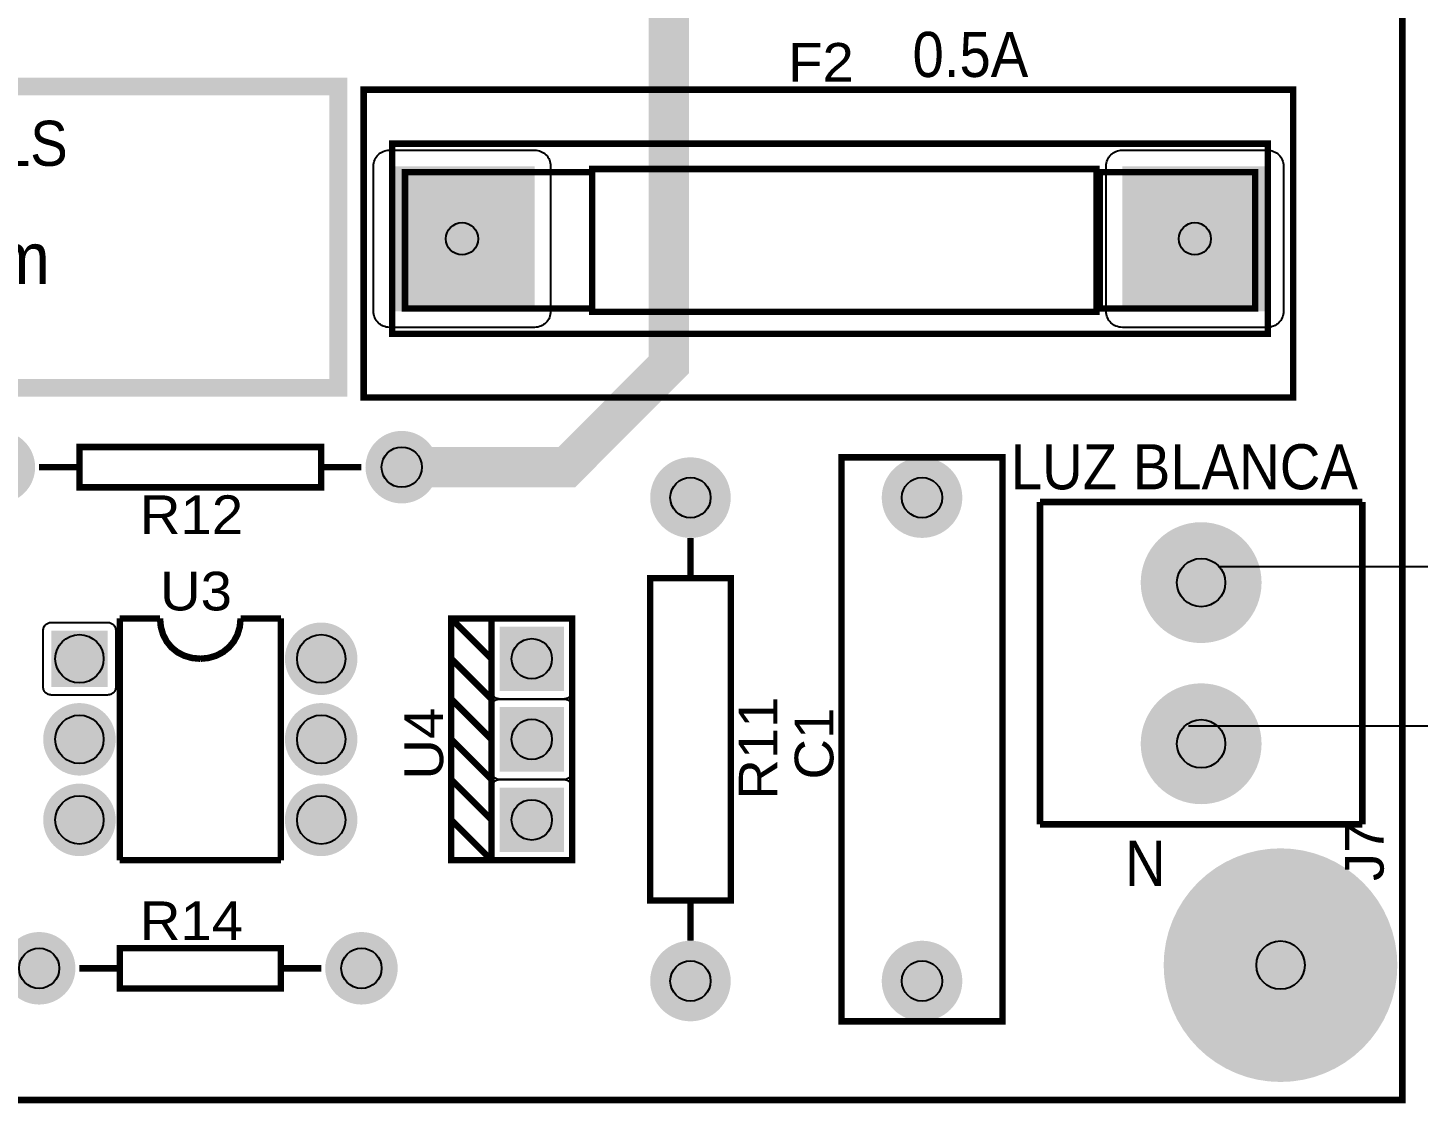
# Model space of a CAD drawing. Header units: inches. Extents: x 0 to 35.7, y 0 to 20.7.
# Drawn here: x 24.823 to 27.556, y 8.006 to 10.121 of the extents above; entities that cross this region are included whole.
import ezdxf

# ---------------------------------------------------------------- set-up
doc = ezdxf.new("R2010")
doc.units = ezdxf.units.IN
doc.header["$MEASUREMENT"] = 0
doc.layers.add('BLK_12AWG', color=7, linetype='Continuous')
doc.styles.get("Standard").update_dxf_attribs({"font": 'arial.ttf'})

# ---------------------------------------------------------------- blocks, each defined once
blk = doc.blocks.new('EPAD')
at = {"const_width": 0.5}
blk.add_lwpolyline([(-0.25, 0, 1), (0.25, 0, 1)], format="xyb", close=True, dxfattribs=at)
blk = doc.blocks.new('RPAD')
blk.add_trace([(-0.5, -0.5), (-0.5, 0.5), (0.5, -0.5), (0.5, 0.5)])
blk = doc.blocks.new('TarjetaCBA2')
for points, const_width in [([(130.5116, 98.0071), (136.4266, 98.0071), (136.4266, 103.2848), (130.5116, 103.2848), (130.5116, 98.0071)], 0.008), ([(130.5116, 98.0071), (136.4266, 98.0071), (136.4266, 103.2848), (130.5116, 103.2848), (130.5116, 98.0071)], 0.008), ([(130.5116, 98.0071), (136.4266, 98.0071), (136.4266, 103.2848), (130.5116, 103.2848), (130.5116, 98.0071)], 0.008), ([(135.1848, 98.7926), (135.3895, 98.7926), (135.5162, 98.9194), (135.5162, 99.4), (135.5431, 99.4268)], 0.05), ([(133.9565, 98.8911), (135.1061, 98.8911), (135.1061, 99.2651), (133.9565, 99.2651), (133.9565, 98.8911)], 0.022), ([(133.9565, 98.8911), (135.1061, 98.8911), (135.1061, 99.2651), (133.9565, 99.2651), (133.9565, 98.8911)], 0.022), ([(133.9565, 98.8911), (135.1061, 98.8911), (135.1061, 99.2651), (133.9565, 99.2651), (133.9565, 98.8911)], 0.022), ([(135.1376, 98.8792), (136.2911, 98.8792), (136.2911, 99.2611), (135.1376, 99.2611), (135.1376, 98.8792)], 0.008), ([(135.1376, 98.8792), (136.2911, 98.8792), (136.2911, 99.2611), (135.1376, 99.2611), (135.1376, 98.8792)], 0.008), ([(135.1376, 98.8792), (136.2911, 98.8792), (136.2911, 99.2611), (135.1376, 99.2611), (135.1376, 98.8792)], 0.008), ([(135.173, 98.958), (136.2596, 98.958), (136.2596, 99.1942), (135.173, 99.1942), (135.173, 98.958)], 0.008), ([(135.173, 98.958), (136.2596, 98.958), (136.2596, 99.1942), (135.173, 99.1942), (135.173, 98.958)], 0.008), ([(135.173, 98.958), (136.2596, 98.958), (136.2596, 99.1942), (135.173, 99.1942), (135.173, 98.958)], 0.008), ([(135.1888, 98.9895), (135.421, 98.9895), (135.421, 99.1588), (135.1888, 99.1588), (135.1888, 98.9895)], 0.008), ([(135.1888, 98.9895), (135.421, 98.9895), (135.421, 99.1588), (135.1888, 99.1588), (135.1888, 98.9895)], 0.008), ([(135.1888, 98.9895), (135.421, 98.9895), (135.421, 99.1588), (135.1888, 99.1588), (135.1888, 98.9895)], 0.008), ([(135.421, 98.9855), (136.047, 98.9855), (136.047, 99.1627), (135.421, 99.1627), (135.421, 98.9855)], 0.008), ([(135.421, 98.9855), (136.047, 98.9855), (136.047, 99.1627), (135.421, 99.1627), (135.421, 98.9855)], 0.008), ([(135.421, 98.9855), (136.047, 98.9855), (136.047, 99.1627), (135.421, 99.1627), (135.421, 98.9855)], 0.008), ([(136.051, 98.9895), (136.2439, 98.9895), (136.2439, 99.1588), (136.051, 99.1588), (136.051, 98.9895)], 0.008), ([(136.051, 98.9895), (136.2439, 98.9895), (136.2439, 99.1588), (136.051, 99.1588), (136.051, 98.9895)], 0.008), ([(136.051, 98.9895), (136.2439, 98.9895), (136.2439, 99.1588), (136.051, 99.1588), (136.051, 98.9895)], 0.008), ([(134.7848, 98.7676), (135.0848, 98.7676), (135.0848, 98.8176), (134.7848, 98.8176), (134.7848, 98.7676)], 0.008), ([(134.7848, 98.7676), (135.0848, 98.7676), (135.0848, 98.8176), (134.7848, 98.8176), (134.7848, 98.7676)], 0.008), ([(134.7848, 98.7676), (135.0848, 98.7676), (135.0848, 98.8176), (134.7848, 98.8176), (134.7848, 98.7676)], 0.008), ([(135.7305, 98.1048), (135.9305, 98.1048), (135.9305, 98.8048), (135.7305, 98.8048), (135.7305, 98.1048)], 0.008), ([(135.7305, 98.1048), (135.9305, 98.1048), (135.9305, 98.8048), (135.7305, 98.8048), (135.7305, 98.1048)], 0.008), ([(135.7305, 98.1048), (135.9305, 98.1048), (135.9305, 98.8048), (135.7305, 98.8048), (135.7305, 98.1048)], 0.008), ([(134.7848, 98.7926), (134.7348, 98.7926)], 0.008), ([(134.7848, 98.7926), (134.7348, 98.7926)], 0.008), ([(134.7848, 98.7926), (134.7348, 98.7926)], 0.008), ([(135.1348, 98.7926), (135.0848, 98.7926)], 0.008), ([(135.1348, 98.7926), (135.0848, 98.7926)], 0.008), ([(135.1348, 98.7926), (135.0848, 98.7926)], 0.008), ([(136.3769, 98.7493), (135.9769, 98.7493)], 0.008), ([(135.9769, 98.7493), (135.9769, 98.3493)], 0.008), ([(136.3769, 98.7493), (135.9769, 98.7493)], 0.008), ([(135.9769, 98.7493), (135.9769, 98.3493)], 0.008), ([(136.3769, 98.7493), (135.9769, 98.7493)], 0.008), ([(135.9769, 98.7493), (135.9769, 98.3493)], 0.008), ([(136.3769, 98.7493), (136.3769, 98.3493)], 0.008), ([(136.3769, 98.7493), (136.3769, 98.3493)], 0.008), ([(136.3769, 98.7493), (136.3769, 98.3493)], 0.008), ([(135.5431, 98.7048), (135.5431, 98.6548)], 0.008), ([(135.5431, 98.7048), (135.5431, 98.6548)], 0.008), ([(135.5431, 98.7048), (135.5431, 98.6548)], 0.008), ([(135.4931, 98.2548), (135.5931, 98.2548), (135.5931, 98.6548), (135.4931, 98.6548), (135.4931, 98.2548)], 0.008), ([(135.4931, 98.2548), (135.5931, 98.2548), (135.5931, 98.6548), (135.4931, 98.6548), (135.4931, 98.2548)], 0.008), ([(135.4931, 98.2548), (135.5931, 98.2548), (135.5931, 98.6548), (135.4931, 98.6548), (135.4931, 98.2548)], 0.008), ([(134.8348, 98.6048), (134.8848, 98.6048)], 0.008), ([(134.8348, 98.6048), (134.8348, 98.3048)], 0.008), ([(134.8348, 98.6048), (134.8848, 98.6048)], 0.008), ([(134.8348, 98.6048), (134.8348, 98.3048)], 0.008), ([(134.8348, 98.6048), (134.8848, 98.6048)], 0.008), ([(134.8348, 98.6048), (134.8348, 98.3048)], 0.008), ([(134.9348, 98.5548), (134.9243, 98.5558), (134.9148, 98.5586), (134.9063, 98.563), (134.8989, 98.569), (134.893, 98.5763), (134.8886, 98.5848), (134.8858, 98.5944), (134.8848, 98.6048)], 0.008), ([(134.9348, 98.5548), (134.9243, 98.5558), (134.9148, 98.5586), (134.9063, 98.563), (134.8989, 98.569), (134.893, 98.5763), (134.8886, 98.5848), (134.8858, 98.5944), (134.8848, 98.6048)], 0.008), ([(134.9348, 98.5548), (134.9243, 98.5558), (134.9148, 98.5586), (134.9063, 98.563), (134.8989, 98.569), (134.893, 98.5763), (134.8886, 98.5848), (134.8858, 98.5944), (134.8848, 98.6048)], 0.008), ([(134.9348, 98.5548), (134.945, 98.5558), (134.9544, 98.5586), (134.9629, 98.563), (134.9703, 98.569), (134.9764, 98.5763), (134.9809, 98.5848), (134.9838, 98.5944), (134.9848, 98.6048)], 0.008), ([(134.9348, 98.5548), (134.945, 98.5558), (134.9544, 98.5586), (134.9629, 98.563), (134.9703, 98.569), (134.9764, 98.5763), (134.9809, 98.5848), (134.9838, 98.5944), (134.9848, 98.6048)], 0.008), ([(134.9348, 98.5548), (134.945, 98.5558), (134.9544, 98.5586), (134.9629, 98.563), (134.9703, 98.569), (134.9764, 98.5763), (134.9809, 98.5848), (134.9838, 98.5944), (134.9848, 98.6048)], 0.008), ([(134.9848, 98.6048), (135.0348, 98.6048)], 0.008), ([(134.9848, 98.6048), (135.0348, 98.6048)], 0.008), ([(134.9848, 98.6048), (135.0348, 98.6048)], 0.008), ([(135.0348, 98.6048), (135.0348, 98.3048)], 0.008), ([(135.0348, 98.6048), (135.0348, 98.3048)], 0.008), ([(135.0348, 98.6048), (135.0348, 98.3048)], 0.008), ([(135.2962, 98.3048), (135.3962, 98.3048), (135.3962, 98.6048), (135.2962, 98.6048), (135.2962, 98.3048), (135.2462, 98.3048), (135.2462, 98.6048), (135.2962, 98.6048)], 0.008), ([(135.2962, 98.5548), (135.2462, 98.6048)], 0.008), ([(135.2962, 98.3048), (135.3962, 98.3048), (135.3962, 98.6048), (135.2962, 98.6048), (135.2962, 98.3048), (135.2462, 98.3048), (135.2462, 98.6048), (135.2962, 98.6048)], 0.008), ([(135.2962, 98.5548), (135.2462, 98.6048)], 0.008), ([(135.2962, 98.3048), (135.3962, 98.3048), (135.3962, 98.6048), (135.2962, 98.6048), (135.2962, 98.3048), (135.2462, 98.3048), (135.2462, 98.6048), (135.2962, 98.6048)], 0.008), ([(135.2962, 98.5548), (135.2462, 98.6048)], 0.008), ([(135.2962, 98.5048), (135.2462, 98.5548)], 0.008), ([(135.2962, 98.5048), (135.2462, 98.5548)], 0.008), ([(135.2962, 98.5048), (135.2462, 98.5548)], 0.008), ([(135.2962, 98.4548), (135.2462, 98.5048)], 0.008), ([(135.2962, 98.4548), (135.2462, 98.5048)], 0.008), ([(135.2962, 98.4548), (135.2462, 98.5048)], 0.008), ([(135.2962, 98.4048), (135.2462, 98.4548)], 0.008), ([(135.2962, 98.4048), (135.2462, 98.4548)], 0.008), ([(135.2962, 98.4048), (135.2462, 98.4548)], 0.008), ([(135.2962, 98.3548), (135.2462, 98.4048)], 0.008), ([(135.2962, 98.3548), (135.2462, 98.4048)], 0.008), ([(135.2962, 98.3548), (135.2462, 98.4048)], 0.008), ([(135.2962, 98.3048), (135.2462, 98.3548)], 0.008), ([(135.2962, 98.3048), (135.2462, 98.3548)], 0.008), ([(135.2962, 98.3048), (135.2462, 98.3548)], 0.008), ([(136.3769, 98.3493), (135.9769, 98.3493)], 0.008), ([(136.3769, 98.3493), (135.9769, 98.3493)], 0.008), ([(136.3769, 98.3493), (135.9769, 98.3493)], 0.008), ([(134.8348, 98.3048), (135.0348, 98.3048)], 0.008), ([(134.8348, 98.3048), (135.0348, 98.3048)], 0.008), ([(134.8348, 98.3048), (135.0348, 98.3048)], 0.008), ([(135.5431, 98.2548), (135.5431, 98.2048)], 0.008), ([(135.5431, 98.2548), (135.5431, 98.2048)], 0.008), ([(135.5431, 98.2548), (135.5431, 98.2048)], 0.008), ([(134.8348, 98.1456), (135.0348, 98.1456), (135.0348, 98.1956), (134.8348, 98.1956), (134.8348, 98.1456)], 0.008), ([(134.8348, 98.1456), (135.0348, 98.1456), (135.0348, 98.1956), (134.8348, 98.1956), (134.8348, 98.1456)], 0.008), ([(134.8348, 98.1456), (135.0348, 98.1456), (135.0348, 98.1956), (134.8348, 98.1956), (134.8348, 98.1456)], 0.008), ([(134.7848, 98.1706), (134.8348, 98.1706)], 0.008), ([(134.7848, 98.1706), (134.8348, 98.1706)], 0.008), ([(134.7848, 98.1706), (134.8348, 98.1706)], 0.008), ([(135.0348, 98.1706), (135.0848, 98.1706)], 0.008), ([(135.0348, 98.1706), (135.0848, 98.1706)], 0.008), ([(135.0348, 98.1706), (135.0848, 98.1706)], 0.008)]:
    blk.add_lwpolyline(points, dxfattribs=dict(const_width=const_width))
for points in [[(135.1696, 99.1861), (135.3496, 99.1861), (135.3517, 99.186), (135.3537, 99.1857), (135.3556, 99.1852), (135.3575, 99.1846), (135.3592, 99.1837), (135.3609, 99.1827), (135.3624, 99.1816), (135.3638, 99.1803), (135.3651, 99.1789), (135.3663, 99.1774), (135.3672, 99.1757), (135.3681, 99.174), (135.3687, 99.1721), (135.3692, 99.1702), (135.3695, 99.1682), (135.3696, 99.1661), (135.3696, 98.9861), (135.3695, 98.984), (135.3692, 98.982), (135.3687, 98.9801), (135.3681, 98.9782), (135.3672, 98.9765), (135.3663, 98.9748), (135.3651, 98.9733), (135.3638, 98.9719), (135.3624, 98.9706), (135.3609, 98.9695), (135.3592, 98.9685), (135.3575, 98.9676), (135.3556, 98.967), (135.3537, 98.9665), (135.3517, 98.9662), (135.3496, 98.9661), (135.1696, 98.9661), (135.1675, 98.9662), (135.1655, 98.9665), (135.1636, 98.967), (135.1617, 98.9676), (135.16, 98.9685), (135.1583, 98.9695), (135.1568, 98.9706), (135.1554, 98.9719), (135.1541, 98.9733), (135.153, 98.9748), (135.152, 98.9765), (135.1512, 98.9782), (135.1505, 98.9801), (135.15, 98.982), (135.1497, 98.984), (135.1496, 98.9861), (135.1496, 99.1661), (135.1497, 99.1682), (135.15, 99.1702), (135.1505, 99.1721), (135.1512, 99.174), (135.152, 99.1757), (135.153, 99.1774), (135.1541, 99.1789), (135.1554, 99.1803), (135.1568, 99.1816), (135.1583, 99.1827), (135.16, 99.1837), (135.1617, 99.1846), (135.1636, 99.1852), (135.1655, 99.1857), (135.1675, 99.186), (135.1696, 99.1861)], [(136.0791, 99.1861), (136.2591, 99.1861), (136.2611, 99.186), (136.2632, 99.1857), (136.2651, 99.1852), (136.2669, 99.1846), (136.2687, 99.1837), (136.2703, 99.1827), (136.2719, 99.1816), (136.2733, 99.1803), (136.2746, 99.1789), (136.2757, 99.1774), (136.2767, 99.1757), (136.2775, 99.174), (136.2782, 99.1721), (136.2787, 99.1702), (136.279, 99.1682), (136.2791, 99.1661), (136.2791, 98.9861), (136.279, 98.984), (136.2787, 98.982), (136.2782, 98.9801), (136.2775, 98.9782), (136.2767, 98.9765), (136.2757, 98.9748), (136.2746, 98.9733), (136.2733, 98.9719), (136.2719, 98.9706), (136.2703, 98.9695), (136.2687, 98.9685), (136.2669, 98.9676), (136.2651, 98.967), (136.2632, 98.9665), (136.2611, 98.9662), (136.2591, 98.9661), (136.0791, 98.9661), (136.077, 98.9662), (136.075, 98.9665), (136.073, 98.967), (136.0712, 98.9676), (136.0694, 98.9685), (136.0678, 98.9695), (136.0663, 98.9706), (136.0649, 98.9719), (136.0636, 98.9733), (136.0624, 98.9748), (136.0614, 98.9765), (136.0606, 98.9782), (136.06, 98.9801), (136.0595, 98.982), (136.0592, 98.984), (136.0591, 98.9861), (136.0591, 99.1661), (136.0592, 99.1682), (136.0595, 99.1702), (136.06, 99.1721), (136.0606, 99.174), (136.0614, 99.1757), (136.0624, 99.1774), (136.0636, 99.1789), (136.0649, 99.1803), (136.0663, 99.1816), (136.0678, 99.1827), (136.0694, 99.1837), (136.0712, 99.1846), (136.073, 99.1852), (136.075, 99.1857), (136.077, 99.186), (136.0791, 99.1861)], [(134.8298, 98.5898), (134.8298, 98.5198), (134.8298, 98.5188), (134.8296, 98.5178), (134.8294, 98.5168), (134.829, 98.5159), (134.8286, 98.515), (134.8281, 98.5142), (134.8276, 98.5134), (134.8269, 98.5127), (134.8262, 98.5121), (134.8255, 98.5115), (134.8246, 98.511), (134.8238, 98.5106), (134.8228, 98.5103), (134.8219, 98.51), (134.8209, 98.5099), (134.8198, 98.5098), (134.7498, 98.5098), (134.7488, 98.5099), (134.7478, 98.51), (134.7468, 98.5103), (134.7459, 98.5106), (134.745, 98.511), (134.7442, 98.5115), (134.7434, 98.5121), (134.7427, 98.5127), (134.7421, 98.5134), (134.7415, 98.5142), (134.741, 98.515), (134.7406, 98.5159), (134.7403, 98.5168), (134.74, 98.5178), (134.7399, 98.5188), (134.7398, 98.5198), (134.7398, 98.5898), (134.7399, 98.5909), (134.74, 98.5919), (134.7403, 98.5929), (134.7406, 98.5938), (134.741, 98.5947), (134.7415, 98.5955), (134.7421, 98.5962), (134.7427, 98.5969), (134.7434, 98.5976), (134.7442, 98.5982), (134.745, 98.5987), (134.7459, 98.5991), (134.7468, 98.5994), (134.7478, 98.5996), (134.7488, 98.5998), (134.7498, 98.5998), (134.8198, 98.5998), (134.8209, 98.5998), (134.8219, 98.5996), (134.8228, 98.5994), (134.8238, 98.5991), (134.8246, 98.5987), (134.8255, 98.5982), (134.8262, 98.5976), (134.8269, 98.5969), (134.8276, 98.5962), (134.8281, 98.5955), (134.8286, 98.5947), (134.829, 98.5938), (134.8294, 98.5929), (134.8296, 98.5919), (134.8298, 98.5909), (134.8298, 98.5898)], [(135.2962, 98.5148), (135.2962, 98.5948), (135.2963, 98.5959), (135.2964, 98.5969), (135.2967, 98.5979), (135.297, 98.5988), (135.2974, 98.5997), (135.2979, 98.6005), (135.2985, 98.6012), (135.2991, 98.6019), (135.2998, 98.6026), (135.3006, 98.6032), (135.3014, 98.6037), (135.3023, 98.6041), (135.3032, 98.6044), (135.3042, 98.6046), (135.3052, 98.6048), (135.3062, 98.6048), (135.3862, 98.6048), (135.3873, 98.6048), (135.3883, 98.6046), (135.3892, 98.6044), (135.3902, 98.6041), (135.391, 98.6037), (135.3919, 98.6032), (135.3926, 98.6026), (135.3933, 98.6019), (135.394, 98.6012), (135.3946, 98.6005), (135.395, 98.5997), (135.3955, 98.5988), (135.3958, 98.5979), (135.396, 98.5969), (135.3962, 98.5959), (135.3962, 98.5948), (135.3962, 98.5148), (135.3962, 98.5138), (135.396, 98.5128), (135.3958, 98.5118), (135.3955, 98.5109), (135.395, 98.51), (135.3946, 98.5092), (135.394, 98.5084), (135.3933, 98.5077), (135.3926, 98.5071), (135.3919, 98.5065), (135.391, 98.506), (135.3902, 98.5056), (135.3892, 98.5053), (135.3883, 98.505), (135.3873, 98.5049), (135.3862, 98.5048), (135.3062, 98.5048), (135.3052, 98.5049), (135.3042, 98.505), (135.3032, 98.5053), (135.3023, 98.5056), (135.3014, 98.506), (135.3006, 98.5065), (135.2998, 98.5071), (135.2991, 98.5077), (135.2985, 98.5084), (135.2979, 98.5092), (135.2974, 98.51), (135.297, 98.5109), (135.2967, 98.5118), (135.2964, 98.5128), (135.2963, 98.5138), (135.2962, 98.5148)], [(135.2962, 98.4148), (135.2962, 98.4948), (135.2963, 98.4959), (135.2964, 98.4969), (135.2967, 98.4979), (135.297, 98.4988), (135.2974, 98.4997), (135.2979, 98.5005), (135.2985, 98.5012), (135.2991, 98.5019), (135.2998, 98.5026), (135.3006, 98.5032), (135.3014, 98.5037), (135.3023, 98.5041), (135.3032, 98.5044), (135.3042, 98.5046), (135.3052, 98.5048), (135.3062, 98.5048), (135.3862, 98.5048), (135.3873, 98.5048), (135.3883, 98.5046), (135.3892, 98.5044), (135.3902, 98.5041), (135.391, 98.5037), (135.3919, 98.5032), (135.3926, 98.5026), (135.3933, 98.5019), (135.394, 98.5012), (135.3946, 98.5005), (135.395, 98.4997), (135.3955, 98.4988), (135.3958, 98.4979), (135.396, 98.4969), (135.3962, 98.4959), (135.3962, 98.4948), (135.3962, 98.4148), (135.3962, 98.4138), (135.396, 98.4128), (135.3958, 98.4118), (135.3955, 98.4109), (135.395, 98.41), (135.3946, 98.4092), (135.394, 98.4084), (135.3933, 98.4077), (135.3926, 98.4071), (135.3919, 98.4065), (135.391, 98.406), (135.3902, 98.4056), (135.3892, 98.4053), (135.3883, 98.405), (135.3873, 98.4049), (135.3862, 98.4048), (135.3062, 98.4048), (135.3052, 98.4049), (135.3042, 98.405), (135.3032, 98.4053), (135.3023, 98.4056), (135.3014, 98.406), (135.3006, 98.4065), (135.2998, 98.4071), (135.2991, 98.4077), (135.2985, 98.4084), (135.2979, 98.4092), (135.2974, 98.41), (135.297, 98.4109), (135.2967, 98.4118), (135.2964, 98.4128), (135.2963, 98.4138), (135.2962, 98.4148)], [(135.2962, 98.3148), (135.2962, 98.3948), (135.2963, 98.3959), (135.2964, 98.3969), (135.2967, 98.3979), (135.297, 98.3988), (135.2974, 98.3997), (135.2979, 98.4005), (135.2985, 98.4012), (135.2991, 98.4019), (135.2998, 98.4026), (135.3006, 98.4032), (135.3014, 98.4037), (135.3023, 98.4041), (135.3032, 98.4044), (135.3042, 98.4046), (135.3052, 98.4048), (135.3062, 98.4048), (135.3862, 98.4048), (135.3873, 98.4048), (135.3883, 98.4046), (135.3892, 98.4044), (135.3902, 98.4041), (135.391, 98.4037), (135.3919, 98.4032), (135.3926, 98.4026), (135.3933, 98.4019), (135.394, 98.4012), (135.3946, 98.4005), (135.395, 98.3997), (135.3955, 98.3988), (135.3958, 98.3979), (135.396, 98.3969), (135.3962, 98.3959), (135.3962, 98.3948), (135.3962, 98.3148), (135.3962, 98.3138), (135.396, 98.3128), (135.3958, 98.3118), (135.3955, 98.3109), (135.395, 98.31), (135.3946, 98.3092), (135.394, 98.3084), (135.3933, 98.3077), (135.3926, 98.3071), (135.3919, 98.3065), (135.391, 98.306), (135.3902, 98.3056), (135.3892, 98.3053), (135.3883, 98.305), (135.3873, 98.3049), (135.3862, 98.3048), (135.3062, 98.3048), (135.3052, 98.3049), (135.3042, 98.305), (135.3032, 98.3053), (135.3023, 98.3056), (135.3014, 98.306), (135.3006, 98.3065), (135.2998, 98.3071), (135.2991, 98.3077), (135.2985, 98.3084), (135.2979, 98.3092), (135.2974, 98.31), (135.297, 98.3109), (135.2967, 98.3118), (135.2964, 98.3128), (135.2963, 98.3138), (135.2962, 98.3148)]]:
    blk.add_lwpolyline(points, close=True)
for centre, radius in [((135.2596, 99.0761), 0.02), ((136.1691, 99.0761), 0.02), ((135.1848, 98.7926), 0.025), ((135.5431, 98.7548), 0.025), ((135.8305, 98.7548), 0.025), ((136.1769, 98.6493), 0.03), ((134.7848, 98.5548), 0.03), ((135.0848, 98.5548), 0.03), ((135.3462, 98.5548), 0.025), ((134.7848, 98.4548), 0.03), ((135.0848, 98.4548), 0.03), ((135.3462, 98.4548), 0.025), ((136.1769, 98.4493), 0.03), ((134.7848, 98.3548), 0.03), ((135.0848, 98.3548), 0.03), ((135.3462, 98.3548), 0.025), ((136.2754, 98.1745), 0.03), ((134.7348, 98.1706), 0.025), ((135.1348, 98.1706), 0.025), ((135.5431, 98.1548), 0.025), ((135.8305, 98.1548), 0.025)]:
    blk.add_circle(centre, radius)
for name, p, xscale, yscale in [('RPAD', (135.2596, 99.0761), 0.18, 0.18), ('RPAD', (136.1691, 99.0761), 0.18, 0.18), ('EPAD', (134.6848, 98.7926), 0.09, 0.09), ('EPAD', (135.1848, 98.7926), 0.09, 0.09), ('EPAD', (135.1848, 98.7926), 0.07, 0.07), ('EPAD', (135.5431, 98.7548), 0.1, 0.1), ('EPAD', (135.5431, 98.7548), 0.08, 0.08), ('EPAD', (135.8305, 98.7548), 0.1, 0.1), ('EPAD', (135.8305, 98.7548), 0.08, 0.08), ('EPAD', (136.1769, 98.6493), 0.15, 0.15), ('EPAD', (136.1769, 98.6493), 0.12, 0.12), ('EPAD', (135.0848, 98.5548), 0.09, 0.09), ('EPAD', (135.0848, 98.5548), 0.07, 0.07), ('EPAD', (136.1769, 98.4493), 0.15, 0.15), ('EPAD', (134.7848, 98.4548), 0.09, 0.09), ('EPAD', (135.0848, 98.4548), 0.09, 0.09), ('EPAD', (136.1769, 98.4493), 0.12, 0.12), ('EPAD', (134.7848, 98.4548), 0.07, 0.07), ('EPAD', (135.0848, 98.4548), 0.07, 0.07), ('EPAD', (134.7848, 98.3548), 0.09, 0.09), ('EPAD', (135.0848, 98.3548), 0.09, 0.09), ('EPAD', (134.7848, 98.3548), 0.07, 0.07), ('EPAD', (135.0848, 98.3548), 0.07, 0.07), ('EPAD', (136.2754, 98.1745), 0.29, 0.29), ('EPAD', (136.2754, 98.1745), 0.25, 0.25), ('EPAD', (134.7348, 98.1706), 0.09, 0.09), ('EPAD', (134.7348, 98.1706), 0.07, 0.07), ('EPAD', (135.1348, 98.1706), 0.09, 0.09), ('EPAD', (135.1348, 98.1706), 0.07, 0.07), ('EPAD', (135.5431, 98.1548), 0.1, 0.1), ('EPAD', (135.8305, 98.1548), 0.1, 0.1), ('EPAD', (135.5431, 98.1548), 0.08, 0.08), ('EPAD', (135.8305, 98.1548), 0.08, 0.08)]:
    blk.add_blockref(name, p, dxfattribs=dict(xscale=xscale, yscale=yscale))
for p, xscale, yscale, rotation in [((134.7848, 98.5548), 0.07, 0.07, 270), ((135.3462, 98.5548), 0.08, 0.08, 90), ((135.3462, 98.4548), 0.08, 0.08, 90), ((135.3462, 98.3548), 0.08, 0.08, 90)]:
    blk.add_blockref('RPAD', p, dxfattribs=dict(xscale=xscale, yscale=yscale, rotation=rotation))
for s, height, width, p in [('0.5A', 0.056, 0.892857, (135.8187, 99.2769)), ('0.5A', 0.056, 0.892857, (135.8187, 99.2769)), ('0.5A', 0.056, 0.892857, (135.8187, 99.2769)), ('F2', 0.048, 1.041667, (135.6643, 99.2711)), ('F2', 0.048, 1.041667, (135.6643, 99.2711)), ('F2', 0.048, 1.041667, (135.6643, 99.2711)), ('DIELEC-CBA2TELS', 0.056, 0.892857, (134.1376, 99.1666)), ('DIELEC-CBA2TELS', 0.056, 0.892857, (134.1376, 99.1666)), ('DIELEC-CBA2TELS', 0.056, 0.892857, (134.1376, 99.1666)), ('www.jpinglobal.com', 0.064, 0.9375, (134.0077, 99.0198)), ('www.jpinglobal.com', 0.064, 0.9375, (134.0077, 99.0198)), ('www.jpinglobal.com', 0.064, 0.9375, (134.0077, 99.0198)), ('LUZ BLANCA', 0.056, 0.892857, (135.9407, 98.7651)), ('LUZ BLANCA', 0.056, 0.892857, (135.9407, 98.7651)), ('LUZ BLANCA', 0.056, 0.892857, (135.9407, 98.7651)), ('R12', 0.048, 1.041667, (134.8598, 98.7096)), ('R12', 0.048, 1.041667, (134.8598, 98.7096)), ('R12', 0.048, 1.041667, (134.8598, 98.7096)), ('U3', 0.048, 1.041667, (134.8848, 98.6148)), ('U3', 0.048, 1.041667, (134.8848, 98.6148)), ('U3', 0.048, 1.041667, (134.8848, 98.6148)), ('N', 0.056, 0.892857, (136.0825, 98.2729)), ('N', 0.056, 0.892857, (136.0825, 98.2729)), ('N', 0.056, 0.892857, (136.0825, 98.2729)), ('R14', 0.048, 1.041667, (134.8598, 98.2056)), ('R14', 0.048, 1.041667, (134.8598, 98.2056)), ('R14', 0.048, 1.041667, (134.8598, 98.2056))]:
    blk.add_text(s, height=height, dxfattribs=dict(width=width)).set_placement(p)
at = {"width": 1.041667}
for s, p in [('R11', (135.6511, 98.3798)), ('R11', (135.6511, 98.3798)), ('R11', (135.6511, 98.3798)), ('U4', (135.2362, 98.4048)), ('U4', (135.2362, 98.4048)), ('U4', (135.2362, 98.4048)), ('C1', (135.7205, 98.4048)), ('C1', (135.7205, 98.4048)), ('C1', (135.7205, 98.4048)), ('J7', (136.4034, 98.2789)), ('J7', (136.4034, 98.2789)), ('J7', (136.4034, 98.2789))]:
    blk.add_text(s, height=0.048, rotation=90, dxfattribs=at).set_placement(p)

msp = doc.modelspace()

# ---------------------------------------------------------------- linework, layer by layer
at = {"layer": 'BLK_12AWG'}
for p, q in [((27.165, 9.0612), (29.6048, 9.0612)), ((30.4034, 8.7474), (27.1043, 8.7474))]:
    msp.add_line(p, q, dxfattribs=at)

# ---------------------------------------------------------------- block references
at = {"layer": 'BLK_12AWG', "xscale": 1.584, "yscale": 1.584, "zscale": 1.584}
msp.add_blockref('TarjetaCBA2', (-188.575, -147.2307), dxfattribs=at)

doc.saveas('drawing.dxf')
